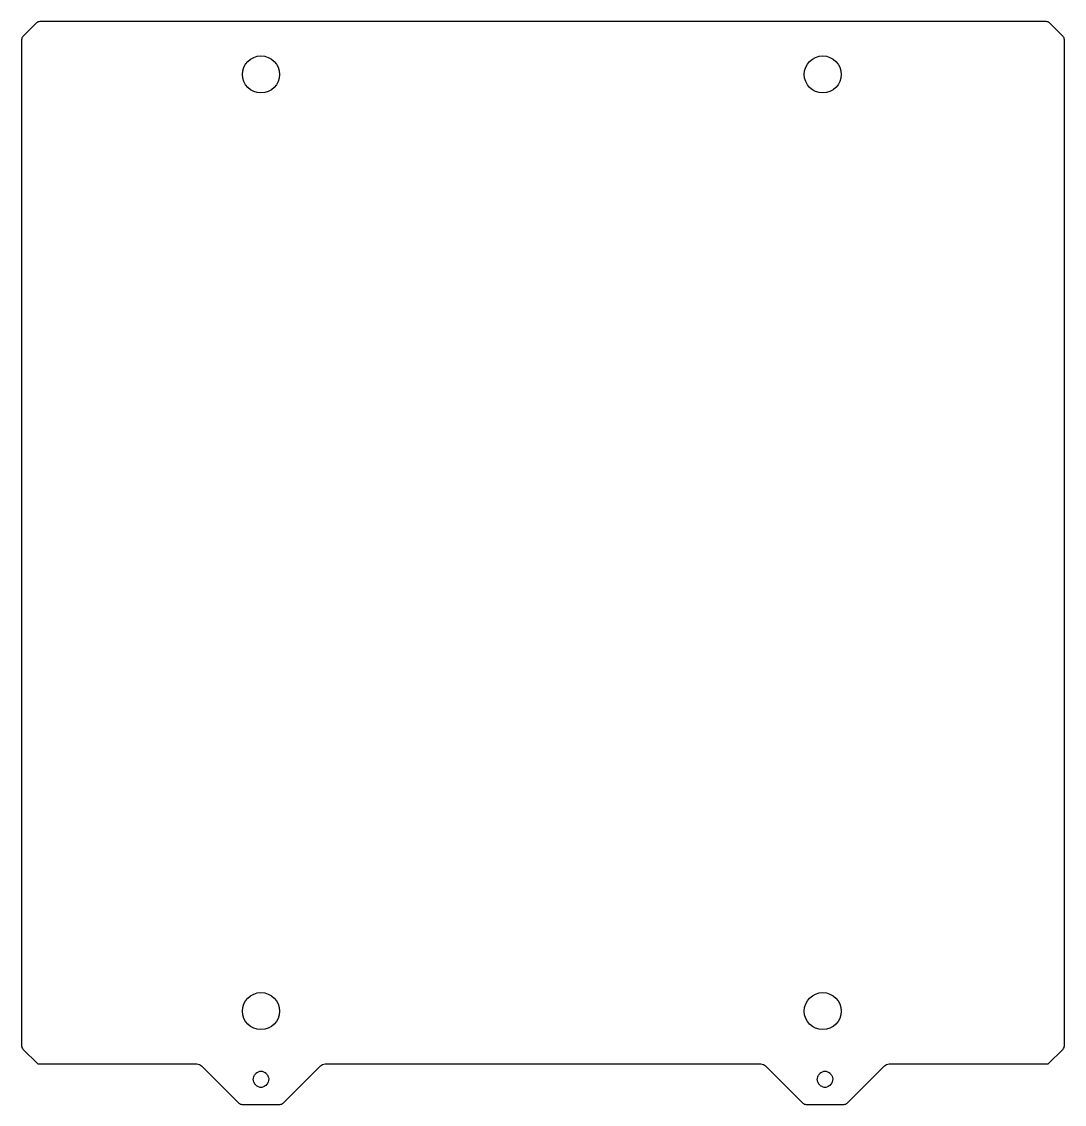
# Model space of a CAD drawing. Header units: millimetres. Extents: x -93 to 93, y -69 to 124.
import ezdxf

# ---------------------------------------------------------------- set-up
doc = ezdxf.new("R2010")
doc.units = ezdxf.units.MM
doc.layers.get('0').update_dxf_attribs({"linetype": 'CONTINUOUS'})

msp = doc.modelspace()

# ---------------------------------------------------------------- linework, layer by layer
msp.add_lwpolyline([(-89.92, -61.3), (-61.6, -61.3, -0.196717), (-60.77, -61.65), (-54.15, -68.27, 0.198912), (-53.59, -68.5), (-46.81, -68.5, 0.198912), (-46.25, -68.27), (-39.63, -61.65, -0.196717), (-38.8, -61.3), (38.8, -61.3, -0.196717), (39.63, -61.65), (46.25, -68.27, 0.198912), (46.81, -68.5), (53.59, -68.5, 0.198912), (54.15, -68.27), (60.77, -61.65, -0.196717), (61.6, -61.3), (89.92, -61.3), (92.57, -58.65, 0.198912), (92.8, -58.09), (92.8, 121.09, 0.198912), (92.57, 121.65), (90.15, 124.07, 0.198912), (89.59, 124.3), (-89.59, 124.3, 0.198912), (-90.15, 124.07), (-92.57, 121.65, 0.198912), (-92.8, 121.09), (-92.8, -58.09, 0.198912), (-92.57, -58.65)], format="xyb", close=True)
for centre in [(-50.2, 114.9), (49.8, 114.9), (-50.2, -51.9), (49.8, -51.9)]:
    msp.add_circle(centre, 3.3)
for centre, radius, start, end in [((-50.2, -63.9), 1.26, 40.7378, 139.2622), ((50.2, -63.9), 1.26, 40.7378, 139.2622), ((-50.2, -63.9), 1.54, 255.0324, 284.9676), ((50.2, -63.9), 1.54, 255.0324, 284.9676)]:
    msp.add_arc(centre, radius, start, end)
for points, knots in [([(-50.6, -65.39), (-50.78, -65.32), (-50.95, -65.22), (-51.24, -64.96), (-51.35, -64.81), (-51.51, -64.47), (-51.56, -64.29), (-51.58, -63.93), (-51.55, -63.76), (-51.46, -63.49), (-51.41, -63.4), (-51.3, -63.22), (-51.23, -63.14), (-51.16, -63.07)], [0, 0, 0, 0, 0.0590387, 0.0590387, 0.1160334, 0.1160334, 0.1709834, 0.1709834, 0.2238878, 0.2238878, 0.2555052, 0.2555052, 0.2863474, 0.2863474, 0.2863474, 0.2863474]), ([(-49.24, -63.07), (-49.12, -63.19), (-49.02, -63.33), (-48.88, -63.64), (-48.84, -63.81), (-48.82, -64.16), (-48.85, -64.34), (-48.98, -64.69), (-49.08, -64.85), (-49.28, -65.08), (-49.38, -65.16), (-49.58, -65.29), (-49.69, -65.35), (-49.8, -65.39)], [0, 0, 0, 0, 0.050111, 0.050111, 0.1022615, 0.1022615, 0.1564505, 0.1564505, 0.2126771, 0.2126771, 0.2485205, 0.2485205, 0.2851428, 0.2851428, 0.2851428, 0.2851428]), ([(49.8, -65.39), (49.62, -65.32), (49.45, -65.22), (49.16, -64.96), (49.05, -64.81), (48.89, -64.47), (48.84, -64.29), (48.82, -63.93), (48.85, -63.76), (48.94, -63.49), (48.99, -63.4), (49.1, -63.22), (49.17, -63.14), (49.24, -63.07)], [0, 0, 0, 0, 0.0590387, 0.0590387, 0.1160334, 0.1160334, 0.1709834, 0.1709834, 0.2238878, 0.2238878, 0.2555052, 0.2555052, 0.2863474, 0.2863474, 0.2863474, 0.2863474]), ([(51.16, -63.07), (51.28, -63.19), (51.38, -63.33), (51.52, -63.64), (51.56, -63.81), (51.58, -64.16), (51.55, -64.34), (51.42, -64.69), (51.32, -64.85), (51.12, -65.08), (51.02, -65.16), (50.82, -65.29), (50.71, -65.35), (50.6, -65.39)], [0, 0, 0, 0, 0.050111, 0.050111, 0.1022615, 0.1022615, 0.1564505, 0.1564505, 0.2126771, 0.2126771, 0.2485205, 0.2485205, 0.2851428, 0.2851428, 0.2851428, 0.2851428])]:
    msp.add_open_spline(points, degree=3, knots=knots)

doc.saveas('drawing.dxf')
